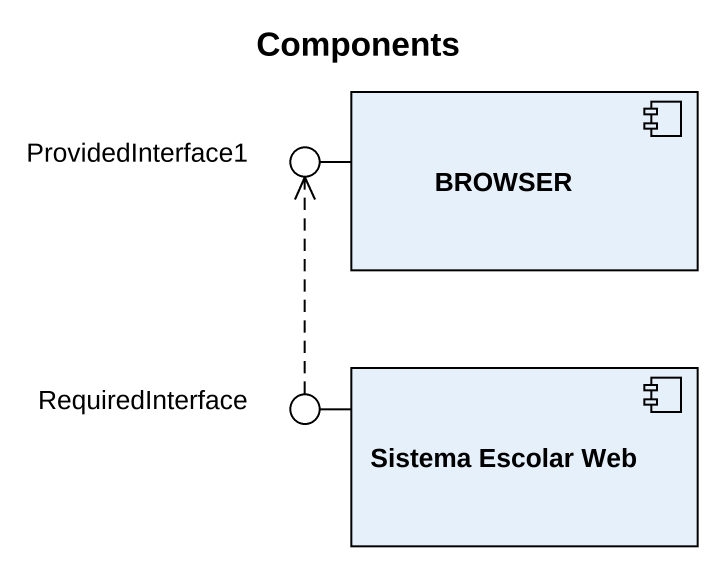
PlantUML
@startuml
title Components
() ProvidedInterface1
component BROWSER
() RequiredInterface
component "Sistema Escolar Web" as Sistema_Escolar_Web
BROWSER -left- ProvidedInterface1
Sistema_Escolar_Web -left- RequiredInterface
RequiredInterface .up.> ProvidedInterface1
@enduml
